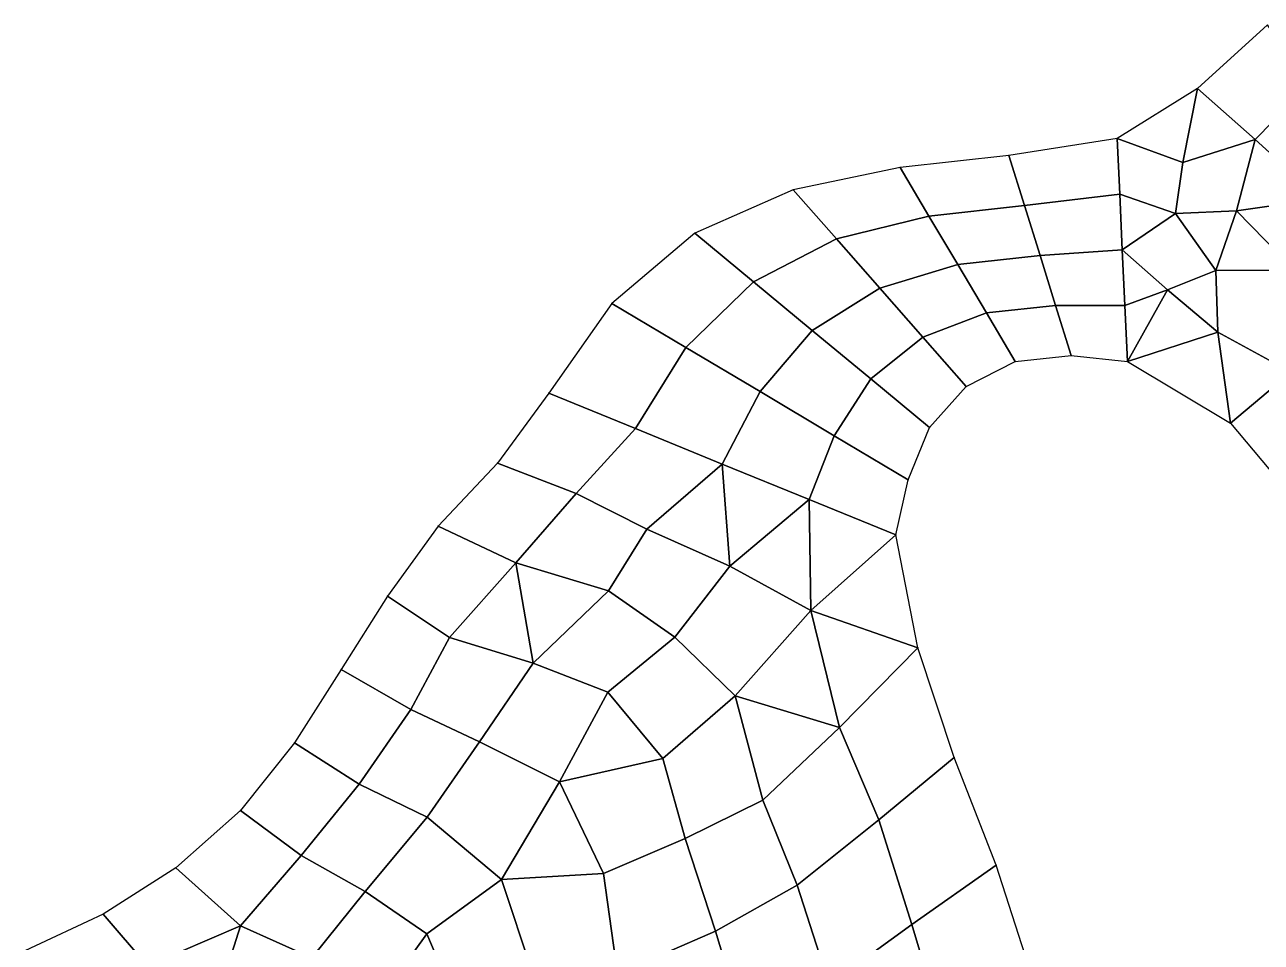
# Model space of a CAD drawing. Extents: x 380707 to 407438, y 6452841 to 6483357.
# Drawn here: x 389969 to 391251, y 6462308 to 6463260 of the extents above; entities that cross this region are included whole.
import ezdxf

# ---------------------------------------------------------------- set-up
doc = ezdxf.new("R2010")
doc.units = 0
for name, color, linetype in [('MESH_BOUND', 25, 'CONTINUOUS'), ('MESH_ELEMS', 18, 'CONTINUOUS'), ('MESH_NDSTRNGS', 17, 'CONTINUOUS'), ('MESH_NODES', 18, 'CONTINUOUS')]:
    doc.layers.add(name, color=color, linetype=linetype)

msp = doc.modelspace()

# ---------------------------------------------------------------- linework, layer by layer
at = {"layer": 'MESH_BOUND', "color": 25}
for points in [[(391256.925, 6463259.79, 2.011), (391184.622, 6463193.57, 2.776)], [(391184.622, 6463193.57, 2.776), (391101.175, 6463141.87, -0.885)], [(391101.175, 6463141.87, -0.885), (390988.985, 6463124.33, -3.089)], [(390988.985, 6463124.33, -3.089), (390876.179, 6463111.57, -2.314)], [(390876.179, 6463111.57, -2.314), (390765.366, 6463088.7, 0.259)], [(390765.366, 6463088.7, 0.259), (390663.181, 6463043.5, -2.599)], [(390663.181, 6463043.5, -2.599), (390577.364, 6462970.56, -1.398)], [(390577.364, 6462970.56, -1.398), (390512.064, 6462877.66, 1.694)], [(390944.642, 6462884.63, 1.576), (390995.497, 6462910.61, 1.631)], [(390995.497, 6462910.61, 1.631), (391053.472, 6462916.86, 1.074)], [(391053.472, 6462916.86, 1.074), (391111.848, 6462910.65, 0.132)], [(391111.848, 6462910.65, 0.132), (391218.724, 6462846.69, 2.182)], [(390906.588, 6462842.06, 1.235), (390944.642, 6462884.63, 1.576)], [(390512.064, 6462877.66, 1.694), (390458.854, 6462805.18, 1.729)], [(391218.724, 6462846.69, 2.182), (391298.25, 6462751.76, 2.115)], [(390884.45, 6462787.95, 1.574), (390906.588, 6462842.06, 1.235)], [(390458.854, 6462805.18, 1.729), (390397.107, 6462739.77, -0.741)], [(390871.577, 6462730.67, 1.903), (390884.45, 6462787.95, 1.574)], [(390397.107, 6462739.77, -0.741), (390344.758, 6462667.02, -0.341)], [(390894.454, 6462613.44, 1.016), (390871.577, 6462730.67, 1.903)], [(390344.758, 6462667.02, -0.341), (390296.498, 6462591.12, 0.138)], [(390932.291, 6462499.9, 1.336), (390894.454, 6462613.44, 1.016)], [(390296.498, 6462591.12, 0.138), (390248.262, 6462515.23, -0.195)], [(390248.262, 6462515.23, -0.195), (390192.293, 6462444.81, 1.911)], [(390975.648, 6462388.3, 0.624), (390932.291, 6462499.9, 1.336)], [(390192.293, 6462444.81, 1.911), (390125.384, 6462385.48, 2.289)], [(390125.384, 6462385.48, 2.289), (390050.029, 6462337.39, 1.977)], [(391012.266, 6462274.36, -0.736), (390975.648, 6462388.3, 0.624)], [(390050.029, 6462337.39, 1.977), (389968.559, 6462299.31, 0.95)]]:
    msp.add_polyline3d(points, dxfattribs=at)
at = {"layer": 'MESH_ELEMS', "color": 178}
for points in [[(391299.522, 6463197, -3.082), (391256.925, 6463259.79, 2.011), (391184.622, 6463193.57, 2.776), (391244.274, 6463140.82, -4.057)], [(391101.175, 6463141.87, -0.885), (391169.392, 6463116.81, -3.705), (391184.622, 6463193.57, 2.776), (391101.175, 6463141.87, -0.885)], [(391169.392, 6463116.81, -3.705), (391244.274, 6463140.82, -4.057), (391184.622, 6463193.57, 2.776), (391169.392, 6463116.81, -3.705)], [(391311.846, 6463079.4, -3.852), (391359.856, 6463147.3, -3.76), (391299.522, 6463197, -3.082), (391244.274, 6463140.82, -4.057)], [(391103.843, 6463084.07, -4.601), (391101.175, 6463141.87, -0.885), (390988.985, 6463124.33, -3.089), (391005.107, 6463072.47, -4.157)], [(391169.392, 6463116.81, -3.705), (391101.175, 6463141.87, -0.885), (391103.843, 6463084.07, -4.601), (391161.818, 6463063.96, -4.313)], [(391224.878, 6463066.64, -4.618), (391244.274, 6463140.82, -4.057), (391169.392, 6463116.81, -3.705), (391161.818, 6463063.96, -4.313)], [(391311.846, 6463079.4, -3.852), (391244.274, 6463140.82, -4.057), (391224.878, 6463066.64, -4.618), (391311.846, 6463079.4, -3.852)], [(391005.107, 6463072.47, -4.157), (390988.985, 6463124.33, -3.089), (390876.179, 6463111.57, -2.314), (390906.008, 6463061.33, -3.962)], [(390906.008, 6463061.33, -3.962), (390876.179, 6463111.57, -2.314), (390765.366, 6463088.7, 0.259), (390810.185, 6463037.68, -3.879)], [(390810.185, 6463037.68, -3.879), (390765.366, 6463088.7, 0.259), (390663.181, 6463043.5, -2.599), (390724.033, 6462993.14, -3.925)], [(391106.511, 6463026.26, -4.325), (391103.843, 6463084.07, -4.601), (391005.107, 6463072.47, -4.157), (391021.229, 6463020.6, -4.761)], [(391106.511, 6463026.26, -4.325), (391161.818, 6463063.96, -4.313), (391103.843, 6463084.07, -4.601), (391106.511, 6463026.26, -4.325)], [(391224.878, 6463066.64, -4.618), (391285.048, 6463005.12, -3.52), (391311.846, 6463079.4, -3.852), (391224.878, 6463066.64, -4.618)], [(390935.838, 6463011.09, -4.071), (390906.008, 6463061.33, -3.962), (390810.185, 6463037.68, -3.879), (390855.004, 6462986.66, -3.982)], [(391021.229, 6463020.6, -4.761), (391005.107, 6463072.47, -4.157), (390906.008, 6463061.33, -3.962), (390935.838, 6463011.09, -4.071)], [(391153.221, 6462984.88, -3.235), (391203.497, 6463004.91, -3.947), (391161.818, 6463063.96, -4.313), (391106.511, 6463026.26, -4.325)], [(391203.497, 6463004.91, -3.947), (391224.878, 6463066.64, -4.618), (391161.818, 6463063.96, -4.313), (391203.497, 6463004.91, -3.947)], [(391285.048, 6463005.12, -3.52), (391224.878, 6463066.64, -4.618), (391203.497, 6463004.91, -3.947), (391285.048, 6463005.12, -3.52)], [(390724.033, 6462993.14, -3.925), (390663.181, 6463043.5, -2.599), (390577.364, 6462970.56, -1.398), (390654.135, 6462924.91, -4.186)], [(390855.004, 6462986.66, -3.982), (390810.185, 6463037.68, -3.879), (390724.033, 6462993.14, -3.925), (390784.884, 6462942.78, -3.827)], [(391109.18, 6462968.45, -3.324), (391106.511, 6463026.26, -4.325), (391021.229, 6463020.6, -4.761), (391037.351, 6462968.73, -3.32)], [(391109.18, 6462968.45, -3.324), (391153.221, 6462984.88, -3.235), (391106.511, 6463026.26, -4.325), (391109.18, 6462968.45, -3.324)], [(390965.668, 6462960.85, -2.772), (390935.838, 6463011.09, -4.071), (390855.004, 6462986.66, -3.982), (390899.823, 6462935.65, -3.45)], [(391037.351, 6462968.73, -3.32), (391021.229, 6463020.6, -4.761), (390935.838, 6463011.09, -4.071), (390965.668, 6462960.85, -2.772)], [(391153.221, 6462984.88, -3.235), (391205.548, 6462940.87, -2.764), (391203.497, 6463004.91, -3.947), (391153.221, 6462984.88, -3.235)], [(391205.548, 6462940.87, -2.764), (391281.615, 6462899.53, -2.545), (391285.048, 6463005.12, -3.52), (391203.497, 6463004.91, -3.947)], [(390784.884, 6462942.78, -3.827), (390724.033, 6462993.14, -3.925), (390654.135, 6462924.91, -4.186), (390730.907, 6462879.25, -3.571)], [(390899.823, 6462935.65, -3.45), (390855.004, 6462986.66, -3.982), (390784.884, 6462942.78, -3.827), (390845.736, 6462892.42, -3.203)], [(391111.848, 6462910.65, 0.132), (391153.221, 6462984.88, -3.235), (391109.18, 6462968.45, -3.324), (391111.848, 6462910.65, 0.132)], [(391111.848, 6462910.65, 0.132), (391205.548, 6462940.87, -2.764), (391153.221, 6462984.88, -3.235), (391111.848, 6462910.65, 0.132)], [(390654.135, 6462924.91, -4.186), (390577.364, 6462970.56, -1.398), (390512.064, 6462877.66, 1.694), (390601.942, 6462840.91, -4.426)], [(390995.497, 6462910.61, 1.631), (390965.668, 6462960.85, -2.772), (390899.823, 6462935.65, -3.45), (390944.642, 6462884.63, 1.576)], [(391053.472, 6462916.86, 1.074), (391037.351, 6462968.73, -3.32), (390965.668, 6462960.85, -2.772), (390995.497, 6462910.61, 1.631)], [(391111.848, 6462910.65, 0.132), (391109.18, 6462968.45, -3.324), (391037.351, 6462968.73, -3.32), (391053.472, 6462916.86, 1.074)], [(390845.736, 6462892.42, -3.203), (390784.884, 6462942.78, -3.827), (390730.907, 6462879.25, -3.571), (390807.678, 6462833.6, -2.999)], [(390944.642, 6462884.63, 1.576), (390899.823, 6462935.65, -3.45), (390845.736, 6462892.42, -3.203), (390906.588, 6462842.06, 1.235)], [(391205.548, 6462940.87, -2.764), (391111.848, 6462910.65, 0.132), (391218.724, 6462846.69, 2.182), (391205.548, 6462940.87, -2.764)], [(391218.724, 6462846.69, 2.182), (391281.615, 6462899.53, -2.545), (391205.548, 6462940.87, -2.764), (391218.724, 6462846.69, 2.182)], [(390730.907, 6462879.25, -3.571), (390654.135, 6462924.91, -4.186), (390601.942, 6462840.91, -4.426), (390691.82, 6462804.17, -3.242)], [(391352.847, 6462844.86, -1.676), (391281.615, 6462899.53, -2.545), (391218.724, 6462846.69, 2.182), (391298.25, 6462751.76, 2.115)], [(390906.588, 6462842.06, 1.235), (390845.736, 6462892.42, -3.203), (390807.678, 6462833.6, -2.999), (390884.45, 6462787.95, 1.574)], [(390540.191, 6462773.64, -4.53), (390601.942, 6462840.91, -4.426), (390512.064, 6462877.66, 1.694), (390458.854, 6462805.18, 1.729)], [(390807.678, 6462833.6, -2.999), (390730.907, 6462879.25, -3.571), (390691.82, 6462804.17, -3.242), (390781.699, 6462767.42, -2.631)], [(390601.942, 6462840.91, -4.426), (390540.191, 6462773.64, -4.53), (390613.693, 6462736.69, -3.424), (390691.82, 6462804.17, -3.242)], [(390884.45, 6462787.95, 1.574), (390807.678, 6462833.6, -2.999), (390781.699, 6462767.42, -2.631), (390871.577, 6462730.67, 1.903)], [(390458.854, 6462805.18, 1.729), (390397.107, 6462739.77, -0.741), (390477.607, 6462701.59, -4.575), (390540.191, 6462773.64, -4.53)], [(390613.693, 6462736.69, -3.424), (390699.739, 6462698.36, -2.769), (390691.82, 6462804.17, -3.242), (390613.693, 6462736.69, -3.424)], [(390699.739, 6462698.36, -2.769), (390781.699, 6462767.42, -2.631), (390691.82, 6462804.17, -3.242), (390699.739, 6462698.36, -2.769)], [(390573.965, 6462672.66, -3.312), (390613.693, 6462736.69, -3.424), (390540.191, 6462773.64, -4.53), (390477.607, 6462701.59, -4.575)], [(390781.699, 6462767.42, -2.631), (390699.739, 6462698.36, -2.769), (390783.727, 6462652.34, -1.963), (390781.699, 6462767.42, -2.631)], [(390781.699, 6462767.42, -2.631), (390783.727, 6462652.34, -1.963), (390871.577, 6462730.67, 1.903), (390781.699, 6462767.42, -2.631)], [(390408.873, 6462624.45, -4.662), (390477.607, 6462701.59, -4.575), (390397.107, 6462739.77, -0.741), (390344.758, 6462667.02, -0.341)], [(390642.73, 6462624.51, -2.668), (390699.739, 6462698.36, -2.769), (390613.693, 6462736.69, -3.424), (390573.965, 6462672.66, -3.312)], [(390783.727, 6462652.34, -1.963), (390894.454, 6462613.44, 1.016), (390871.577, 6462730.67, 1.903), (390783.727, 6462652.34, -1.963)], [(390477.607, 6462701.59, -4.575), (390408.873, 6462624.45, -4.662), (390495.602, 6462597.59, -3.57), (390477.607, 6462701.59, -4.575)], [(390477.607, 6462701.59, -4.575), (390495.602, 6462597.59, -3.57), (390573.965, 6462672.66, -3.312), (390477.607, 6462701.59, -4.575)], [(390783.727, 6462652.34, -1.963), (390699.739, 6462698.36, -2.769), (390642.73, 6462624.51, -2.668), (390705.15, 6462563.76, -2.239)], [(390368.888, 6462549.74, -4.827), (390408.873, 6462624.45, -4.662), (390344.758, 6462667.02, -0.341), (390296.498, 6462591.12, 0.138)], [(390573.965, 6462672.66, -3.312), (390495.602, 6462597.59, -3.57), (390573.231, 6462567.64, -2.757), (390642.73, 6462624.51, -2.668)], [(390783.727, 6462652.34, -1.963), (390705.15, 6462563.76, -2.239), (390813.141, 6462531.06, -2.234), (390783.727, 6462652.34, -1.963)], [(390783.727, 6462652.34, -1.963), (390813.141, 6462531.06, -2.234), (390894.454, 6462613.44, 1.016), (390783.727, 6462652.34, -1.963)], [(390439.965, 6462516.07, -3.484), (390495.602, 6462597.59, -3.57), (390408.873, 6462624.45, -4.662), (390368.888, 6462549.74, -4.827)], [(390630.24, 6462498.83, -2.738), (390705.15, 6462563.76, -2.239), (390642.73, 6462624.51, -2.668), (390573.231, 6462567.64, -2.757)], [(390932.291, 6462499.9, 1.336), (390894.454, 6462613.44, 1.016), (390813.141, 6462531.06, -2.234), (390854.047, 6462435.18, -2.929)], [(390248.262, 6462515.23, -0.195), (390315.258, 6462472.33, -5.141), (390368.888, 6462549.74, -4.827), (390296.498, 6462591.12, 0.138)], [(390573.231, 6462567.64, -2.757), (390495.602, 6462597.59, -3.57), (390439.965, 6462516.07, -3.484), (390523.088, 6462474.56, -2.759)], [(390523.088, 6462474.56, -2.759), (390630.24, 6462498.83, -2.738), (390573.231, 6462567.64, -2.757), (390523.088, 6462474.56, -2.759)], [(390733.84, 6462455.45, -2.666), (390705.15, 6462563.76, -2.239), (390630.24, 6462498.83, -2.738), (390653.447, 6462415.87, -2.626)], [(390705.15, 6462563.76, -2.239), (390733.84, 6462455.45, -2.666), (390813.141, 6462531.06, -2.234), (390705.15, 6462563.76, -2.239)], [(390385.925, 6462437.96, -3.529), (390439.965, 6462516.07, -3.484), (390368.888, 6462549.74, -4.827), (390315.258, 6462472.33, -5.141)], [(390854.047, 6462435.18, -2.929), (390813.141, 6462531.06, -2.234), (390733.84, 6462455.45, -2.666), (390769.444, 6462367.42, -2.89)], [(390315.258, 6462472.33, -5.141), (390248.262, 6462515.23, -0.195), (390192.293, 6462444.81, 1.911), (390255.035, 6462398.08, -5.738)], [(390385.925, 6462437.96, -3.529), (390462.898, 6462373.32, -2.656), (390523.088, 6462474.56, -2.759), (390439.965, 6462516.07, -3.484)], [(390568.793, 6462379.68, -2.31), (390653.447, 6462415.87, -2.626), (390630.24, 6462498.83, -2.738), (390523.088, 6462474.56, -2.759)], [(390975.648, 6462388.3, 0.624), (390932.291, 6462499.9, 1.336), (390854.047, 6462435.18, -2.929), (390888.341, 6462326.58, -2.658)], [(390321.389, 6462360.83, -3.811), (390385.925, 6462437.96, -3.529), (390315.258, 6462472.33, -5.141), (390255.035, 6462398.08, -5.738)], [(390568.793, 6462379.68, -2.31), (390523.088, 6462474.56, -2.759), (390462.898, 6462373.32, -2.656), (390568.793, 6462379.68, -2.31)], [(390653.447, 6462415.87, -2.626), (390684.771, 6462319.86, -2.422), (390769.444, 6462367.42, -2.89), (390733.84, 6462455.45, -2.666)], [(390192.293, 6462444.81, 1.911), (390125.384, 6462385.48, 2.289), (390192.215, 6462325.14, -6.214), (390255.035, 6462398.08, -5.738)], [(390462.898, 6462373.32, -2.656), (390385.925, 6462437.96, -3.529), (390321.389, 6462360.83, -3.811), (390385.614, 6462317.15, -2.416)], [(390888.341, 6462326.58, -2.658), (390854.047, 6462435.18, -2.929), (390769.444, 6462367.42, -2.89), (390802.575, 6462264.35, -3.51)], [(390684.771, 6462319.86, -2.422), (390653.447, 6462415.87, -2.626), (390568.793, 6462379.68, -2.31), (390583.216, 6462275.61, -2.295)], [(390266.271, 6462291.94, -3.97), (390321.389, 6462360.83, -3.811), (390255.035, 6462398.08, -5.738), (390192.215, 6462325.14, -6.214)], [(390095.952, 6462283.63, -6.018), (390192.215, 6462325.14, -6.214), (390125.384, 6462385.48, 2.289), (390050.029, 6462337.39, 1.977)], [(390888.341, 6462326.58, -2.658), (390921.135, 6462216.87, -3.255), (391012.266, 6462274.36, -0.736), (390975.648, 6462388.3, 0.624)], [(390494.925, 6462276.52, -1.561), (390462.898, 6462373.32, -2.656), (390385.614, 6462317.15, -2.416), (390417.263, 6462242.07, -1.634)], [(390568.793, 6462379.68, -2.31), (390462.898, 6462373.32, -2.656), (390494.925, 6462276.52, -1.561), (390583.216, 6462275.61, -2.295)], [(390385.614, 6462317.15, -2.416), (390321.389, 6462360.83, -3.811), (390266.271, 6462291.94, -3.97), (390321.581, 6462227.65, -2.397)], [(390802.575, 6462264.35, -3.51), (390769.444, 6462367.42, -2.89), (390684.771, 6462319.86, -2.422), (390716.1, 6462215.82, -2.818)], [(390050.029, 6462337.39, 1.977), (389968.559, 6462299.31, 0.95), (390023.81, 6462233.35, -5.324), (390095.952, 6462283.63, -6.018)], [(390162.804, 6462232.65, -4.986), (390192.215, 6462325.14, -6.214), (390095.952, 6462283.63, -6.018), (390162.804, 6462232.65, -4.986)], [(390266.271, 6462291.94, -3.97), (390192.215, 6462325.14, -6.214), (390162.804, 6462232.65, -4.986), (390234.956, 6462183.63, -2.752)], [(390639.932, 6462181.94, -2.972), (390716.1, 6462215.82, -2.818), (390684.771, 6462319.86, -2.422), (390583.216, 6462275.61, -2.295)], [(390802.575, 6462264.35, -3.51), (390834.025, 6462157.96, -2.713), (390921.135, 6462216.87, -3.255), (390888.341, 6462326.58, -2.658)], [(390321.581, 6462227.65, -2.397), (390417.263, 6462242.07, -1.634), (390385.614, 6462317.15, -2.416), (390321.581, 6462227.65, -2.397)]]:
    msp.add_3dface(points, dxfattribs=at)
at = {"layer": 'MESH_NDSTRNGS', "color": 17}
for points in [[(391103.843, 6463084.07, -4.601), (391101.175, 6463141.87, -0.885)], [(391106.511, 6463026.26, -4.325), (391103.843, 6463084.07, -4.601)], [(391109.18, 6462968.45, -3.324), (391106.511, 6463026.26, -4.325)], [(391111.848, 6462910.65, 0.132), (391109.18, 6462968.45, -3.324)]]:
    msp.add_polyline3d(points, dxfattribs=at)
for p in [(391101.175, 6463141.87, -0.885), (391103.843, 6463084.07, -4.601), (391106.511, 6463026.26, -4.325), (391109.18, 6462968.45, -3.324), (391111.848, 6462910.65, 0.132)]:
    msp.add_point(p, dxfattribs=at)
at = {"layer": 'MESH_NODES', "color": 18}
for p in [(391184.622, 6463193.57, 2.776), (391101.175, 6463141.87, -0.885), (391244.274, 6463140.82, -4.057), (390988.985, 6463124.33, -3.089), (391169.392, 6463116.81, -3.705), (390876.179, 6463111.57, -2.314), (390765.366, 6463088.7, 0.259), (391103.843, 6463084.07, -4.601), (390906.008, 6463061.33, -3.962), (391005.107, 6463072.47, -4.157), (391161.818, 6463063.96, -4.313), (391224.878, 6463066.64, -4.618), (390663.181, 6463043.5, -2.599), (390810.185, 6463037.68, -3.879), (391106.511, 6463026.26, -4.325), (390935.838, 6463011.09, -4.071), (391021.229, 6463020.6, -4.761), (391203.497, 6463004.91, -3.947), (390724.033, 6462993.14, -3.925), (390855.004, 6462986.66, -3.982), (391153.221, 6462984.88, -3.235), (390577.364, 6462970.56, -1.398), (390965.668, 6462960.85, -2.772), (391037.351, 6462968.73, -3.32), (391109.18, 6462968.45, -3.324), (390784.884, 6462942.78, -3.827), (390899.823, 6462935.65, -3.45), (391205.548, 6462940.87, -2.764), (390654.135, 6462924.91, -4.186), (390995.497, 6462910.61, 1.631), (391053.472, 6462916.86, 1.074), (391111.848, 6462910.65, 0.132), (390845.736, 6462892.42, -3.203), (390944.642, 6462884.63, 1.576), (390512.064, 6462877.66, 1.694), (390730.907, 6462879.25, -3.571), (391218.724, 6462846.69, 2.182), (390601.942, 6462840.91, -4.426), (390807.678, 6462833.6, -2.999), (390906.588, 6462842.06, 1.235), (390458.854, 6462805.18, 1.729), (390691.82, 6462804.17, -3.242), (390884.45, 6462787.95, 1.574), (390540.191, 6462773.64, -4.53), (390781.699, 6462767.42, -2.631), (390397.107, 6462739.77, -0.741), (390613.693, 6462736.69, -3.424), (390871.577, 6462730.67, 1.903), (390477.607, 6462701.59, -4.575), (390699.739, 6462698.36, -2.769), (390344.758, 6462667.02, -0.341), (390573.965, 6462672.66, -3.312), (390783.727, 6462652.34, -1.963), (390408.873, 6462624.45, -4.662), (390642.73, 6462624.51, -2.668), (390894.454, 6462613.44, 1.016), (390296.498, 6462591.12, 0.138), (390495.602, 6462597.59, -3.57), (390573.231, 6462567.64, -2.757), (390705.15, 6462563.76, -2.239), (390368.888, 6462549.74, -4.827), (390813.141, 6462531.06, -2.234), (390248.262, 6462515.23, -0.195), (390439.965, 6462516.07, -3.484), (390630.24, 6462498.83, -2.738), (390932.291, 6462499.9, 1.336), (390315.258, 6462472.33, -5.141), (390523.088, 6462474.56, -2.759), (390733.84, 6462455.45, -2.666), (390192.293, 6462444.81, 1.911), (390385.925, 6462437.96, -3.529), (390854.047, 6462435.18, -2.929), (390653.447, 6462415.87, -2.626), (390255.035, 6462398.08, -5.738), (390125.384, 6462385.48, 2.289), (390975.648, 6462388.3, 0.624), (390462.898, 6462373.32, -2.656), (390568.793, 6462379.68, -2.31), (390321.389, 6462360.83, -3.811), (390769.444, 6462367.42, -2.89), (390050.029, 6462337.39, 1.977), (390192.215, 6462325.14, -6.214), (390684.771, 6462319.86, -2.422), (390888.341, 6462326.58, -2.658), (390385.614, 6462317.15, -2.416)]:
    msp.add_point(p, dxfattribs=at)

doc.saveas('drawing.dxf')
